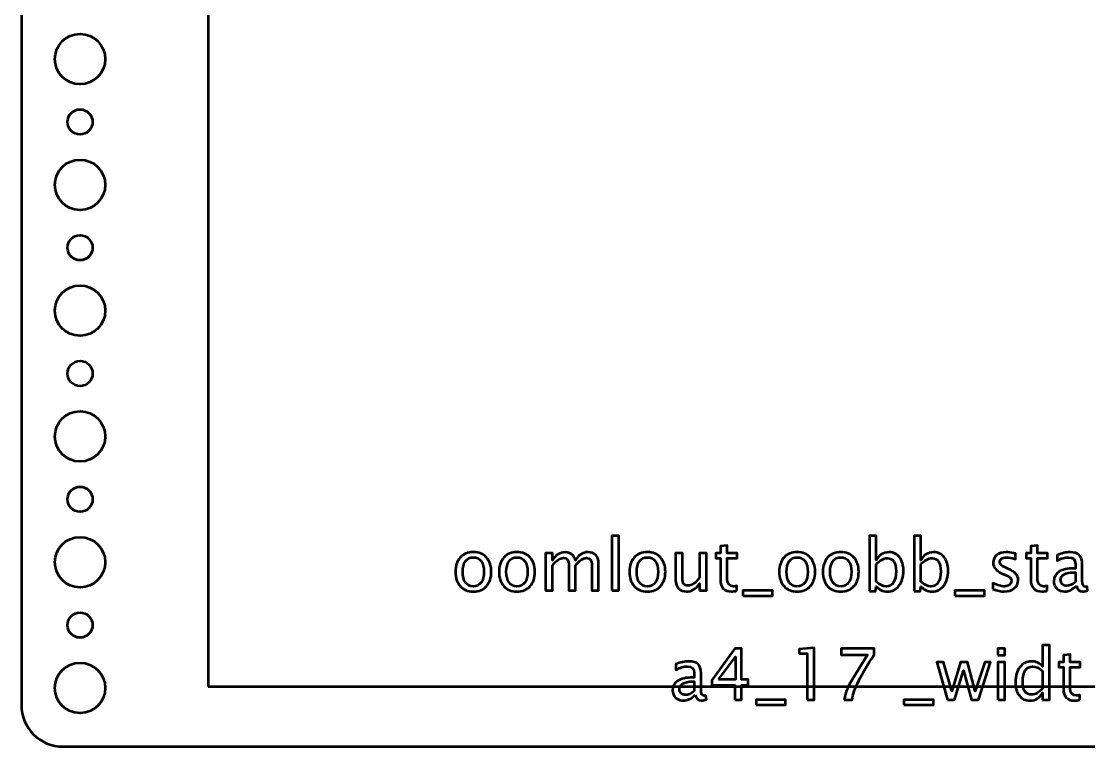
# Model space of a CAD drawing. Header units: centimetres. Extents: x -12.7 to 12.7, y -16.4 to 16.4.
# Drawn here: x -12.7 to 0.03, y -16.45 to -7.8 of the extents above; entities that cross this region are included whole.
import ezdxf

# ---------------------------------------------------------------- set-up
doc = ezdxf.new("R2010")
doc.units = ezdxf.units.CM
doc.header["$MEASUREMENT"] = 0
doc.layers.add('Layer 1', color=7, linetype='Continuous')

msp = doc.modelspace()

# ---------------------------------------------------------------- linework, layer by layer
at = {"layer": 'Layer 1', "color": 4, "lineweight": 53}
msp.add_lwpolyline([(-10.47354, -15.7323), (10.52646, -15.7323), (10.52646, 13.9677), (-10.47354, 13.9677), (-10.47354, -15.7323)], close=True, dxfattribs=at)
at = {"layer": 'Layer 1', "lineweight": 53}
for centre, major_axis in [((-11.99999, -8.25001), (0, 0.30001)), ((-12, -9), (0, 0.15)), ((-11.99999, -9.75001), (0, 0.30001)), ((-12, -10.5), (0, 0.15)), ((-11.99999, -11.25001), (0, 0.30001)), ((-12, -12), (0, 0.15)), ((-11.99999, -12.75001), (0, 0.30001)), ((-12, -13.5), (0, 0.15)), ((-11.99999, -14.25001), (0, 0.30001)), ((-12, -15), (0, 0.15)), ((-11.99999, -15.75001), (0, 0.30001))]:
    msp.add_ellipse(centre, major_axis=major_axis, ratio=1, dxfattribs=at)
msp.add_open_spline([(-12.7, -15.95), (-12.7, -15.95), (-12.7, 15.95), (-12.7, 15.95), (-12.7, 15.95), (-12.7, 16.22614), (-12.47614, 16.45), (-12.2, 16.45), (-12.2, 16.45), (-12.2, 16.45), (12.2, 16.45), (12.2, 16.45), (12.2, 16.45), (12.47614, 16.45), (12.7, 16.22614), (12.7, 15.95), (12.7, 15.95), (12.7, 15.95), (12.7, -15.95), (12.7, -15.95), (12.7, -15.95), (12.7, -16.22614), (12.47614, -16.45), (12.2, -16.45), (12.2, -16.45), (12.2, -16.45), (-12.2, -16.45), (-12.2, -16.45), (-12.2, -16.45), (-12.47614, -16.45), (-12.7, -16.22614), (-12.7, -15.95)], degree=3, knots=[0, 0, 0, 0, 0.11111111, 0.11111111, 0.11111111, 0.11111111, 0.22222222, 0.22222222, 0.22222222, 0.22222222, 0.33333333, 0.33333333, 0.33333333, 0.33333333, 0.44444444, 0.44444444, 0.44444444, 0.44444444, 0.55555556, 0.55555556, 0.55555556, 0.55555556, 0.66666667, 0.66666667, 0.66666667, 0.66666667, 0.77777778, 0.77777778, 0.77777778, 0.77777778, 1, 1, 1, 1], dxfattribs=at)
at = {"layer": 'Layer 1', "color": 5, "lineweight": 53}
for points, knots in [([(-5.65804, -14.58951), (-5.65804, -14.58951), (-5.65804, -13.93673), (-5.65804, -13.93673), (-5.65804, -13.93673), (-5.65804, -13.93673), (-5.57676, -13.93673), (-5.57676, -13.93673), (-5.57676, -13.93673), (-5.57676, -13.93673), (-5.57676, -14.58951), (-5.57676, -14.58951), (-5.57676, -14.58951), (-5.57676, -14.58951), (-5.65804, -14.58951), (-5.65804, -14.58951)], [0, 0, 0, 0, 0.2, 0.2, 0.2, 0.2, 0.4, 0.4, 0.4, 0.4, 0.6, 0.6, 0.6, 0.6, 1, 1, 1, 1]), ([(-2.58744, -14.59459), (-2.58744, -14.59459), (-2.58744, -13.93673), (-2.58744, -13.93673), (-2.58744, -13.93673), (-2.58744, -13.93673), (-2.50616, -13.93673), (-2.50616, -13.93673), (-2.50616, -13.93673), (-2.50616, -13.93673), (-2.50616, -14.22558), (-2.50616, -14.22558), (-2.50616, -14.22558), (-2.47286, -14.16279), (-2.42276, -14.13146), (-2.35602, -14.13146), (-2.35602, -14.13146), (-2.30197, -14.13146), (-2.2595, -14.15108), (-2.22845, -14.19045), (-2.22845, -14.19045), (-2.19741, -14.22982), (-2.18188, -14.28358), (-2.18188, -14.35174), (-2.18188, -14.35174), (-2.18188, -14.42596), (-2.19952, -14.48593), (-2.23466, -14.53137), (-2.23466, -14.53137), (-2.2698, -14.57695), (-2.31608, -14.59967), (-2.37337, -14.59967), (-2.37337, -14.59967), (-2.42657, -14.59967), (-2.47088, -14.57935), (-2.50616, -14.53857), (-2.50616, -14.53857), (-2.50616, -14.53857), (-2.51604, -14.59459), (-2.51604, -14.59459), (-2.51604, -14.59459), (-2.51604, -14.59459), (-2.58744, -14.59459), (-2.58744, -14.59459)], [0, 0, 0, 0, 0.08333333, 0.08333333, 0.08333333, 0.08333333, 0.16666667, 0.16666667, 0.16666667, 0.16666667, 0.25, 0.25, 0.25, 0.25, 0.33333333, 0.33333333, 0.33333333, 0.33333333, 0.41666667, 0.41666667, 0.41666667, 0.41666667, 0.5, 0.5, 0.5, 0.5, 0.58333333, 0.58333333, 0.58333333, 0.58333333, 0.66666667, 0.66666667, 0.66666667, 0.66666667, 0.75, 0.75, 0.75, 0.75, 0.83333333, 0.83333333, 0.83333333, 0.83333333, 1, 1, 1, 1]), ([(-2.0546, -14.59459), (-2.0546, -14.59459), (-2.0546, -13.93673), (-2.0546, -13.93673), (-2.0546, -13.93673), (-2.0546, -13.93673), (-1.97332, -13.93673), (-1.97332, -13.93673), (-1.97332, -13.93673), (-1.97332, -13.93673), (-1.97332, -14.22558), (-1.97332, -14.22558), (-1.97332, -14.22558), (-1.94002, -14.16279), (-1.88992, -14.13146), (-1.82318, -14.13146), (-1.82318, -14.13146), (-1.76913, -14.13146), (-1.72666, -14.15108), (-1.69561, -14.19045), (-1.69561, -14.19045), (-1.66457, -14.22982), (-1.64904, -14.28358), (-1.64904, -14.35174), (-1.64904, -14.35174), (-1.64904, -14.42596), (-1.66668, -14.48593), (-1.70182, -14.53137), (-1.70182, -14.53137), (-1.73696, -14.57695), (-1.78324, -14.59967), (-1.84053, -14.59967), (-1.84053, -14.59967), (-1.89373, -14.59967), (-1.93804, -14.57935), (-1.97332, -14.53857), (-1.97332, -14.53857), (-1.97332, -14.53857), (-1.9832, -14.59459), (-1.9832, -14.59459), (-1.9832, -14.59459), (-1.9832, -14.59459), (-2.0546, -14.59459), (-2.0546, -14.59459)], [0, 0, 0, 0, 0.08333333, 0.08333333, 0.08333333, 0.08333333, 0.16666667, 0.16666667, 0.16666667, 0.16666667, 0.25, 0.25, 0.25, 0.25, 0.33333333, 0.33333333, 0.33333333, 0.33333333, 0.41666667, 0.41666667, 0.41666667, 0.41666667, 0.5, 0.5, 0.5, 0.5, 0.58333333, 0.58333333, 0.58333333, 0.58333333, 0.66666667, 0.66666667, 0.66666667, 0.66666667, 0.75, 0.75, 0.75, 0.75, 0.83333333, 0.83333333, 0.83333333, 0.83333333, 1, 1, 1, 1]), ([(-4.16705, -14.58937), (-4.19217, -14.59628), (-4.21404, -14.59967), (-4.23252, -14.59967), (-4.23252, -14.59967), (-4.27401, -14.59967), (-4.30633, -14.58782), (-4.32947, -14.56411), (-4.32947, -14.56411), (-4.35275, -14.5404), (-4.36432, -14.50752), (-4.36432, -14.46533), (-4.36432, -14.46533), (-4.36432, -14.46533), (-4.36432, -14.20174), (-4.36432, -14.20174), (-4.36432, -14.20174), (-4.36432, -14.20174), (-4.42049, -14.20174), (-4.42049, -14.20174), (-4.42049, -14.20174), (-4.42049, -14.20174), (-4.42049, -14.14077), (-4.42049, -14.14077), (-4.42049, -14.14077), (-4.42049, -14.14077), (-4.36432, -14.14077), (-4.36432, -14.14077), (-4.36432, -14.14077), (-4.36432, -14.14077), (-4.36432, -14.05964), (-4.36432, -14.05964), (-4.36432, -14.05964), (-4.36432, -14.05964), (-4.28304, -14.05187), (-4.28304, -14.05187), (-4.28304, -14.05187), (-4.28304, -14.05187), (-4.28304, -14.14077), (-4.28304, -14.14077), (-4.28304, -14.14077), (-4.28304, -14.14077), (-4.16536, -14.14077), (-4.16536, -14.14077), (-4.16536, -14.14077), (-4.16536, -14.14077), (-4.16536, -14.20174), (-4.16536, -14.20174), (-4.16536, -14.20174), (-4.16536, -14.20174), (-4.28304, -14.20174), (-4.28304, -14.20174), (-4.28304, -14.20174), (-4.28304, -14.20174), (-4.28304, -14.45066), (-4.28304, -14.45066), (-4.28304, -14.45066), (-4.28304, -14.50936), (-4.2575, -14.53871), (-4.20656, -14.53871), (-4.20656, -14.53871), (-4.19569, -14.53871), (-4.18257, -14.53688), (-4.16705, -14.53335), (-4.16705, -14.53335), (-4.16705, -14.53335), (-4.16705, -14.58937), (-4.16705, -14.58937)], [0, 0, 0, 0, 0.05555556, 0.05555556, 0.05555556, 0.05555556, 0.11111111, 0.11111111, 0.11111111, 0.11111111, 0.16666667, 0.16666667, 0.16666667, 0.16666667, 0.22222222, 0.22222222, 0.22222222, 0.22222222, 0.27777778, 0.27777778, 0.27777778, 0.27777778, 0.33333333, 0.33333333, 0.33333333, 0.33333333, 0.38888889, 0.38888889, 0.38888889, 0.38888889, 0.44444444, 0.44444444, 0.44444444, 0.44444444, 0.5, 0.5, 0.5, 0.5, 0.55555556, 0.55555556, 0.55555556, 0.55555556, 0.61111111, 0.61111111, 0.61111111, 0.61111111, 0.66666667, 0.66666667, 0.66666667, 0.66666667, 0.72222222, 0.72222222, 0.72222222, 0.72222222, 0.77777778, 0.77777778, 0.77777778, 0.77777778, 0.83333333, 0.83333333, 0.83333333, 0.83333333, 0.88888889, 0.88888889, 0.88888889, 0.88888889, 1, 1, 1, 1]), ([(-0.4661, -14.58937), (-0.49122, -14.59628), (-0.51309, -14.59967), (-0.53157, -14.59967), (-0.53157, -14.59967), (-0.57306, -14.59967), (-0.60538, -14.58782), (-0.62852, -14.56411), (-0.62852, -14.56411), (-0.6518, -14.5404), (-0.66337, -14.50752), (-0.66337, -14.46533), (-0.66337, -14.46533), (-0.66337, -14.46533), (-0.66337, -14.20174), (-0.66337, -14.20174), (-0.66337, -14.20174), (-0.66337, -14.20174), (-0.71954, -14.20174), (-0.71954, -14.20174), (-0.71954, -14.20174), (-0.71954, -14.20174), (-0.71954, -14.14077), (-0.71954, -14.14077), (-0.71954, -14.14077), (-0.71954, -14.14077), (-0.66337, -14.14077), (-0.66337, -14.14077), (-0.66337, -14.14077), (-0.66337, -14.14077), (-0.66337, -14.05964), (-0.66337, -14.05964), (-0.66337, -14.05964), (-0.66337, -14.05964), (-0.58209, -14.05187), (-0.58209, -14.05187), (-0.58209, -14.05187), (-0.58209, -14.05187), (-0.58209, -14.14077), (-0.58209, -14.14077), (-0.58209, -14.14077), (-0.58209, -14.14077), (-0.46441, -14.14077), (-0.46441, -14.14077), (-0.46441, -14.14077), (-0.46441, -14.14077), (-0.46441, -14.20174), (-0.46441, -14.20174), (-0.46441, -14.20174), (-0.46441, -14.20174), (-0.58209, -14.20174), (-0.58209, -14.20174), (-0.58209, -14.20174), (-0.58209, -14.20174), (-0.58209, -14.45066), (-0.58209, -14.45066), (-0.58209, -14.45066), (-0.58209, -14.50936), (-0.55655, -14.53871), (-0.50561, -14.53871), (-0.50561, -14.53871), (-0.49474, -14.53871), (-0.48162, -14.53688), (-0.4661, -14.53335), (-0.4661, -14.53335), (-0.4661, -14.53335), (-0.4661, -14.58937), (-0.4661, -14.58937)], [0, 0, 0, 0, 0.05555556, 0.05555556, 0.05555556, 0.05555556, 0.11111111, 0.11111111, 0.11111111, 0.11111111, 0.16666667, 0.16666667, 0.16666667, 0.16666667, 0.22222222, 0.22222222, 0.22222222, 0.22222222, 0.27777778, 0.27777778, 0.27777778, 0.27777778, 0.33333333, 0.33333333, 0.33333333, 0.33333333, 0.38888889, 0.38888889, 0.38888889, 0.38888889, 0.44444444, 0.44444444, 0.44444444, 0.44444444, 0.5, 0.5, 0.5, 0.5, 0.55555556, 0.55555556, 0.55555556, 0.55555556, 0.61111111, 0.61111111, 0.61111111, 0.61111111, 0.66666667, 0.66666667, 0.66666667, 0.66666667, 0.72222222, 0.72222222, 0.72222222, 0.72222222, 0.77777778, 0.77777778, 0.77777778, 0.77777778, 0.83333333, 0.83333333, 0.83333333, 0.83333333, 0.88888889, 0.88888889, 0.88888889, 0.88888889, 1, 1, 1, 1]), ([(-7.31018, -14.59967), (-7.37608, -14.59967), (-7.42829, -14.57864), (-7.46668, -14.53659), (-7.46668, -14.53659), (-7.5052, -14.49454), (-7.52439, -14.43739), (-7.52439, -14.36528), (-7.52439, -14.36528), (-7.52439, -14.29332), (-7.5052, -14.23631), (-7.46668, -14.1944), (-7.46668, -14.1944), (-7.42829, -14.15249), (-7.37608, -14.13146), (-7.31018, -14.13146), (-7.31018, -14.13146), (-7.24428, -14.13146), (-7.19207, -14.15249), (-7.15369, -14.1944), (-7.15369, -14.1944), (-7.11517, -14.23631), (-7.09597, -14.29332), (-7.09597, -14.36528), (-7.09597, -14.36528), (-7.09597, -14.43739), (-7.11517, -14.49454), (-7.15369, -14.53659), (-7.15369, -14.53659), (-7.19207, -14.57864), (-7.24428, -14.59967), (-7.31018, -14.59967)], [0, 0, 0, 0, 0.11111111, 0.11111111, 0.11111111, 0.11111111, 0.22222222, 0.22222222, 0.22222222, 0.22222222, 0.33333333, 0.33333333, 0.33333333, 0.33333333, 0.44444444, 0.44444444, 0.44444444, 0.44444444, 0.55555556, 0.55555556, 0.55555556, 0.55555556, 0.66666667, 0.66666667, 0.66666667, 0.66666667, 0.77777778, 0.77777778, 0.77777778, 0.77777778, 1, 1, 1, 1]), ([(-7.31032, -14.53871), (-7.27011, -14.53871), (-7.23878, -14.52361), (-7.21648, -14.49327), (-7.21648, -14.49327), (-7.19433, -14.46307), (-7.18318, -14.42032), (-7.18318, -14.36528), (-7.18318, -14.36528), (-7.18318, -14.31039), (-7.19433, -14.26778), (-7.21648, -14.23758), (-7.21648, -14.23758), (-7.23878, -14.20752), (-7.27011, -14.19242), (-7.31032, -14.19242), (-7.31032, -14.19242), (-7.35068, -14.19242), (-7.38201, -14.20752), (-7.40402, -14.23758), (-7.40402, -14.23758), (-7.42618, -14.26778), (-7.43718, -14.31039), (-7.43718, -14.36528), (-7.43718, -14.36528), (-7.43718, -14.42032), (-7.42618, -14.46307), (-7.40402, -14.49327), (-7.40402, -14.49327), (-7.38201, -14.52361), (-7.35068, -14.53871), (-7.31032, -14.53871)], [0, 0, 0, 0, 0.11111111, 0.11111111, 0.11111111, 0.11111111, 0.22222222, 0.22222222, 0.22222222, 0.22222222, 0.33333333, 0.33333333, 0.33333333, 0.33333333, 0.44444444, 0.44444444, 0.44444444, 0.44444444, 0.55555556, 0.55555556, 0.55555556, 0.55555556, 0.66666667, 0.66666667, 0.66666667, 0.66666667, 0.77777778, 0.77777778, 0.77777778, 0.77777778, 1, 1, 1, 1]), ([(-6.79004, -14.59967), (-6.85594, -14.59967), (-6.90815, -14.57864), (-6.94654, -14.53659), (-6.94654, -14.53659), (-6.98506, -14.49454), (-7.00425, -14.43739), (-7.00425, -14.36528), (-7.00425, -14.36528), (-7.00425, -14.29332), (-6.98506, -14.23631), (-6.94654, -14.1944), (-6.94654, -14.1944), (-6.90815, -14.15249), (-6.85594, -14.13146), (-6.79004, -14.13146), (-6.79004, -14.13146), (-6.72414, -14.13146), (-6.67193, -14.15249), (-6.63355, -14.1944), (-6.63355, -14.1944), (-6.59503, -14.23631), (-6.57583, -14.29332), (-6.57583, -14.36528), (-6.57583, -14.36528), (-6.57583, -14.43739), (-6.59503, -14.49454), (-6.63355, -14.53659), (-6.63355, -14.53659), (-6.67193, -14.57864), (-6.72414, -14.59967), (-6.79004, -14.59967)], [0, 0, 0, 0, 0.11111111, 0.11111111, 0.11111111, 0.11111111, 0.22222222, 0.22222222, 0.22222222, 0.22222222, 0.33333333, 0.33333333, 0.33333333, 0.33333333, 0.44444444, 0.44444444, 0.44444444, 0.44444444, 0.55555556, 0.55555556, 0.55555556, 0.55555556, 0.66666667, 0.66666667, 0.66666667, 0.66666667, 0.77777778, 0.77777778, 0.77777778, 0.77777778, 1, 1, 1, 1]), ([(-6.79018, -14.53871), (-6.74997, -14.53871), (-6.71864, -14.52361), (-6.69634, -14.49327), (-6.69634, -14.49327), (-6.67419, -14.46307), (-6.66304, -14.42032), (-6.66304, -14.36528), (-6.66304, -14.36528), (-6.66304, -14.31039), (-6.67419, -14.26778), (-6.69634, -14.23758), (-6.69634, -14.23758), (-6.71864, -14.20752), (-6.74997, -14.19242), (-6.79018, -14.19242), (-6.79018, -14.19242), (-6.83054, -14.19242), (-6.86187, -14.20752), (-6.88388, -14.23758), (-6.88388, -14.23758), (-6.90604, -14.26778), (-6.91704, -14.31039), (-6.91704, -14.36528), (-6.91704, -14.36528), (-6.91704, -14.42032), (-6.90604, -14.46307), (-6.88388, -14.49327), (-6.88388, -14.49327), (-6.86187, -14.52361), (-6.83054, -14.53871), (-6.79018, -14.53871)], [0, 0, 0, 0, 0.11111111, 0.11111111, 0.11111111, 0.11111111, 0.22222222, 0.22222222, 0.22222222, 0.22222222, 0.33333333, 0.33333333, 0.33333333, 0.33333333, 0.44444444, 0.44444444, 0.44444444, 0.44444444, 0.55555556, 0.55555556, 0.55555556, 0.55555556, 0.66666667, 0.66666667, 0.66666667, 0.66666667, 0.77777778, 0.77777778, 0.77777778, 0.77777778, 1, 1, 1, 1]), ([(-6.44855, -14.58951), (-6.44855, -14.58951), (-6.44855, -14.14077), (-6.44855, -14.14077), (-6.44855, -14.14077), (-6.44855, -14.14077), (-6.36727, -14.14077), (-6.36727, -14.14077), (-6.36727, -14.14077), (-6.36727, -14.14077), (-6.36727, -14.22558), (-6.36727, -14.22558), (-6.36727, -14.22558), (-6.32762, -14.16279), (-6.27682, -14.13146), (-6.21459, -14.13146), (-6.21459, -14.13146), (-6.15461, -14.13146), (-6.11383, -14.16279), (-6.0921, -14.22558), (-6.0921, -14.22558), (-6.05358, -14.16222), (-6.00334, -14.13061), (-5.94168, -14.13061), (-5.94168, -14.13061), (-5.90231, -14.13061), (-5.87169, -14.14219), (-5.84981, -14.16547), (-5.84981, -14.16547), (-5.82794, -14.18875), (-5.81693, -14.22135), (-5.81693, -14.26326), (-5.81693, -14.26326), (-5.81693, -14.26326), (-5.81693, -14.58951), (-5.81693, -14.58951), (-5.81693, -14.58951), (-5.81693, -14.58951), (-5.89821, -14.58951), (-5.89821, -14.58951), (-5.89821, -14.58951), (-5.89821, -14.58951), (-5.89821, -14.27667), (-5.89821, -14.27667), (-5.89821, -14.27667), (-5.89821, -14.22558), (-5.91853, -14.20004), (-5.95917, -14.20004), (-5.95917, -14.20004), (-6.00137, -14.20004), (-6.04568, -14.22982), (-6.0921, -14.28951), (-6.0921, -14.28951), (-6.0921, -14.28951), (-6.0921, -14.58951), (-6.0921, -14.58951), (-6.0921, -14.58951), (-6.0921, -14.58951), (-6.17338, -14.58951), (-6.17338, -14.58951), (-6.17338, -14.58951), (-6.17338, -14.58951), (-6.17338, -14.27638), (-6.17338, -14.27638), (-6.17338, -14.27638), (-6.17338, -14.22488), (-6.19398, -14.1992), (-6.23533, -14.1992), (-6.23533, -14.1992), (-6.27639, -14.1992), (-6.32042, -14.22911), (-6.36727, -14.28908), (-6.36727, -14.28908), (-6.36727, -14.28908), (-6.36727, -14.58951), (-6.36727, -14.58951), (-6.36727, -14.58951), (-6.36727, -14.58951), (-6.44855, -14.58951), (-6.44855, -14.58951)], [0, 0, 0, 0, 0.04761905, 0.04761905, 0.04761905, 0.04761905, 0.0952381, 0.0952381, 0.0952381, 0.0952381, 0.14285714, 0.14285714, 0.14285714, 0.14285714, 0.19047619, 0.19047619, 0.19047619, 0.19047619, 0.23809524, 0.23809524, 0.23809524, 0.23809524, 0.28571429, 0.28571429, 0.28571429, 0.28571429, 0.33333333, 0.33333333, 0.33333333, 0.33333333, 0.38095238, 0.38095238, 0.38095238, 0.38095238, 0.42857143, 0.42857143, 0.42857143, 0.42857143, 0.47619048, 0.47619048, 0.47619048, 0.47619048, 0.52380952, 0.52380952, 0.52380952, 0.52380952, 0.57142857, 0.57142857, 0.57142857, 0.57142857, 0.61904762, 0.61904762, 0.61904762, 0.61904762, 0.66666667, 0.66666667, 0.66666667, 0.66666667, 0.71428571, 0.71428571, 0.71428571, 0.71428571, 0.76190476, 0.76190476, 0.76190476, 0.76190476, 0.80952381, 0.80952381, 0.80952381, 0.80952381, 0.85714286, 0.85714286, 0.85714286, 0.85714286, 0.9047619, 0.9047619, 0.9047619, 0.9047619, 1, 1, 1, 1]), ([(-5.2347, -14.59967), (-5.3006, -14.59967), (-5.35281, -14.57864), (-5.3912, -14.53659), (-5.3912, -14.53659), (-5.42972, -14.49454), (-5.44891, -14.43739), (-5.44891, -14.36528), (-5.44891, -14.36528), (-5.44891, -14.29332), (-5.42972, -14.23631), (-5.3912, -14.1944), (-5.3912, -14.1944), (-5.35281, -14.15249), (-5.3006, -14.13146), (-5.2347, -14.13146), (-5.2347, -14.13146), (-5.1688, -14.13146), (-5.11659, -14.15249), (-5.07821, -14.1944), (-5.07821, -14.1944), (-5.03969, -14.23631), (-5.02049, -14.29332), (-5.02049, -14.36528), (-5.02049, -14.36528), (-5.02049, -14.43739), (-5.03969, -14.49454), (-5.07821, -14.53659), (-5.07821, -14.53659), (-5.11659, -14.57864), (-5.1688, -14.59967), (-5.2347, -14.59967)], [0, 0, 0, 0, 0.11111111, 0.11111111, 0.11111111, 0.11111111, 0.22222222, 0.22222222, 0.22222222, 0.22222222, 0.33333333, 0.33333333, 0.33333333, 0.33333333, 0.44444444, 0.44444444, 0.44444444, 0.44444444, 0.55555556, 0.55555556, 0.55555556, 0.55555556, 0.66666667, 0.66666667, 0.66666667, 0.66666667, 0.77777778, 0.77777778, 0.77777778, 0.77777778, 1, 1, 1, 1]), ([(-5.23484, -14.53871), (-5.19463, -14.53871), (-5.1633, -14.52361), (-5.141, -14.49327), (-5.141, -14.49327), (-5.11885, -14.46307), (-5.1077, -14.42032), (-5.1077, -14.36528), (-5.1077, -14.36528), (-5.1077, -14.31039), (-5.11885, -14.26778), (-5.141, -14.23758), (-5.141, -14.23758), (-5.1633, -14.20752), (-5.19463, -14.19242), (-5.23484, -14.19242), (-5.23484, -14.19242), (-5.2752, -14.19242), (-5.30653, -14.20752), (-5.32854, -14.23758), (-5.32854, -14.23758), (-5.3507, -14.26778), (-5.3617, -14.31039), (-5.3617, -14.36528), (-5.3617, -14.36528), (-5.3617, -14.42032), (-5.3507, -14.46307), (-5.32854, -14.49327), (-5.32854, -14.49327), (-5.30653, -14.52361), (-5.2752, -14.53871), (-5.23484, -14.53871)], [0, 0, 0, 0, 0.11111111, 0.11111111, 0.11111111, 0.11111111, 0.22222222, 0.22222222, 0.22222222, 0.22222222, 0.33333333, 0.33333333, 0.33333333, 0.33333333, 0.44444444, 0.44444444, 0.44444444, 0.44444444, 0.55555556, 0.55555556, 0.55555556, 0.55555556, 0.66666667, 0.66666667, 0.66666667, 0.66666667, 0.77777778, 0.77777778, 0.77777778, 0.77777778, 1, 1, 1, 1]), ([(-4.61212, -14.58951), (-4.61212, -14.58951), (-4.61212, -14.50513), (-4.61212, -14.50513), (-4.61212, -14.50513), (-4.65544, -14.5682), (-4.70807, -14.59967), (-4.76988, -14.59967), (-4.76988, -14.59967), (-4.80911, -14.59967), (-4.84029, -14.58739), (-4.86344, -14.5627), (-4.86344, -14.5627), (-4.88672, -14.538), (-4.89829, -14.50484), (-4.89829, -14.46293), (-4.89829, -14.46293), (-4.89829, -14.46293), (-4.89829, -14.14077), (-4.89829, -14.14077), (-4.89829, -14.14077), (-4.89829, -14.14077), (-4.81701, -14.14077), (-4.81701, -14.14077), (-4.81701, -14.14077), (-4.81701, -14.14077), (-4.81701, -14.4364), (-4.81701, -14.4364), (-4.81701, -14.4364), (-4.81701, -14.47013), (-4.81207, -14.49398), (-4.80233, -14.50809), (-4.80233, -14.50809), (-4.79246, -14.52234), (-4.77609, -14.5294), (-4.75309, -14.5294), (-4.75309, -14.5294), (-4.70341, -14.5294), (-4.65628, -14.4968), (-4.61212, -14.43146), (-4.61212, -14.43146), (-4.61212, -14.43146), (-4.61212, -14.14077), (-4.61212, -14.14077), (-4.61212, -14.14077), (-4.61212, -14.14077), (-4.53083, -14.14077), (-4.53083, -14.14077), (-4.53083, -14.14077), (-4.53083, -14.14077), (-4.53083, -14.58951), (-4.53083, -14.58951), (-4.53083, -14.58951), (-4.53083, -14.58951), (-4.61212, -14.58951), (-4.61212, -14.58951)], [0, 0, 0, 0, 0.06666667, 0.06666667, 0.06666667, 0.06666667, 0.13333333, 0.13333333, 0.13333333, 0.13333333, 0.2, 0.2, 0.2, 0.2, 0.26666667, 0.26666667, 0.26666667, 0.26666667, 0.33333333, 0.33333333, 0.33333333, 0.33333333, 0.4, 0.4, 0.4, 0.4, 0.46666667, 0.46666667, 0.46666667, 0.46666667, 0.53333333, 0.53333333, 0.53333333, 0.53333333, 0.6, 0.6, 0.6, 0.6, 0.66666667, 0.66666667, 0.66666667, 0.66666667, 0.73333333, 0.73333333, 0.73333333, 0.73333333, 0.8, 0.8, 0.8, 0.8, 0.86666667, 0.86666667, 0.86666667, 0.86666667, 1, 1, 1, 1]), ([(-3.44907, -14.59967), (-3.51497, -14.59967), (-3.56718, -14.57864), (-3.60557, -14.53659), (-3.60557, -14.53659), (-3.64409, -14.49454), (-3.66328, -14.43739), (-3.66328, -14.36528), (-3.66328, -14.36528), (-3.66328, -14.29332), (-3.64409, -14.23631), (-3.60557, -14.1944), (-3.60557, -14.1944), (-3.56718, -14.15249), (-3.51497, -14.13146), (-3.44907, -14.13146), (-3.44907, -14.13146), (-3.38317, -14.13146), (-3.33096, -14.15249), (-3.29258, -14.1944), (-3.29258, -14.1944), (-3.25406, -14.23631), (-3.23486, -14.29332), (-3.23486, -14.36528), (-3.23486, -14.36528), (-3.23486, -14.43739), (-3.25406, -14.49454), (-3.29258, -14.53659), (-3.29258, -14.53659), (-3.33096, -14.57864), (-3.38317, -14.59967), (-3.44907, -14.59967)], [0, 0, 0, 0, 0.11111111, 0.11111111, 0.11111111, 0.11111111, 0.22222222, 0.22222222, 0.22222222, 0.22222222, 0.33333333, 0.33333333, 0.33333333, 0.33333333, 0.44444444, 0.44444444, 0.44444444, 0.44444444, 0.55555556, 0.55555556, 0.55555556, 0.55555556, 0.66666667, 0.66666667, 0.66666667, 0.66666667, 0.77777778, 0.77777778, 0.77777778, 0.77777778, 1, 1, 1, 1]), ([(-3.44921, -14.53871), (-3.409, -14.53871), (-3.37767, -14.52361), (-3.35537, -14.49327), (-3.35537, -14.49327), (-3.33322, -14.46307), (-3.32207, -14.42032), (-3.32207, -14.36528), (-3.32207, -14.36528), (-3.32207, -14.31039), (-3.33322, -14.26778), (-3.35537, -14.23758), (-3.35537, -14.23758), (-3.37767, -14.20752), (-3.409, -14.19242), (-3.44921, -14.19242), (-3.44921, -14.19242), (-3.48957, -14.19242), (-3.5209, -14.20752), (-3.54291, -14.23758), (-3.54291, -14.23758), (-3.56507, -14.26778), (-3.57607, -14.31039), (-3.57607, -14.36528), (-3.57607, -14.36528), (-3.57607, -14.42032), (-3.56507, -14.46307), (-3.54291, -14.49327), (-3.54291, -14.49327), (-3.5209, -14.52361), (-3.48957, -14.53871), (-3.44921, -14.53871)], [0, 0, 0, 0, 0.11111111, 0.11111111, 0.11111111, 0.11111111, 0.22222222, 0.22222222, 0.22222222, 0.22222222, 0.33333333, 0.33333333, 0.33333333, 0.33333333, 0.44444444, 0.44444444, 0.44444444, 0.44444444, 0.55555556, 0.55555556, 0.55555556, 0.55555556, 0.66666667, 0.66666667, 0.66666667, 0.66666667, 0.77777778, 0.77777778, 0.77777778, 0.77777778, 1, 1, 1, 1]), ([(-2.92893, -14.59967), (-2.99483, -14.59967), (-3.04704, -14.57864), (-3.08543, -14.53659), (-3.08543, -14.53659), (-3.12395, -14.49454), (-3.14314, -14.43739), (-3.14314, -14.36528), (-3.14314, -14.36528), (-3.14314, -14.29332), (-3.12395, -14.23631), (-3.08543, -14.1944), (-3.08543, -14.1944), (-3.04704, -14.15249), (-2.99483, -14.13146), (-2.92893, -14.13146), (-2.92893, -14.13146), (-2.86303, -14.13146), (-2.81082, -14.15249), (-2.77244, -14.1944), (-2.77244, -14.1944), (-2.73392, -14.23631), (-2.71472, -14.29332), (-2.71472, -14.36528), (-2.71472, -14.36528), (-2.71472, -14.43739), (-2.73392, -14.49454), (-2.77244, -14.53659), (-2.77244, -14.53659), (-2.81082, -14.57864), (-2.86303, -14.59967), (-2.92893, -14.59967)], [0, 0, 0, 0, 0.11111111, 0.11111111, 0.11111111, 0.11111111, 0.22222222, 0.22222222, 0.22222222, 0.22222222, 0.33333333, 0.33333333, 0.33333333, 0.33333333, 0.44444444, 0.44444444, 0.44444444, 0.44444444, 0.55555556, 0.55555556, 0.55555556, 0.55555556, 0.66666667, 0.66666667, 0.66666667, 0.66666667, 0.77777778, 0.77777778, 0.77777778, 0.77777778, 1, 1, 1, 1]), ([(-2.92907, -14.53871), (-2.88886, -14.53871), (-2.85753, -14.52361), (-2.83523, -14.49327), (-2.83523, -14.49327), (-2.81308, -14.46307), (-2.80193, -14.42032), (-2.80193, -14.36528), (-2.80193, -14.36528), (-2.80193, -14.31039), (-2.81308, -14.26778), (-2.83523, -14.23758), (-2.83523, -14.23758), (-2.85753, -14.20752), (-2.88886, -14.19242), (-2.92907, -14.19242), (-2.92907, -14.19242), (-2.96943, -14.19242), (-3.00076, -14.20752), (-3.02277, -14.23758), (-3.02277, -14.23758), (-3.04493, -14.26778), (-3.05593, -14.31039), (-3.05593, -14.36528), (-3.05593, -14.36528), (-3.05593, -14.42032), (-3.04493, -14.46307), (-3.02277, -14.49327), (-3.02277, -14.49327), (-3.00076, -14.52361), (-2.96943, -14.53871), (-2.92907, -14.53871)], [0, 0, 0, 0, 0.11111111, 0.11111111, 0.11111111, 0.11111111, 0.22222222, 0.22222222, 0.22222222, 0.22222222, 0.33333333, 0.33333333, 0.33333333, 0.33333333, 0.44444444, 0.44444444, 0.44444444, 0.44444444, 0.55555556, 0.55555556, 0.55555556, 0.55555556, 0.66666667, 0.66666667, 0.66666667, 0.66666667, 0.77777778, 0.77777778, 0.77777778, 0.77777778, 1, 1, 1, 1]), ([(-2.50616, -14.48255), (-2.46425, -14.51994), (-2.42431, -14.53871), (-2.38636, -14.53871), (-2.38636, -14.53871), (-2.34896, -14.53871), (-2.32003, -14.52305), (-2.29971, -14.49186), (-2.29971, -14.49186), (-2.27925, -14.46068), (-2.26909, -14.41679), (-2.26909, -14.36006), (-2.26909, -14.36006), (-2.26909, -14.25508), (-2.30381, -14.20258), (-2.37323, -14.20258), (-2.37323, -14.20258), (-2.41867, -14.20258), (-2.46298, -14.22714), (-2.50616, -14.27638), (-2.50616, -14.27638), (-2.50616, -14.27638), (-2.50616, -14.48255), (-2.50616, -14.48255)], [0, 0, 0, 0, 0.14285714, 0.14285714, 0.14285714, 0.14285714, 0.28571429, 0.28571429, 0.28571429, 0.28571429, 0.42857143, 0.42857143, 0.42857143, 0.42857143, 0.57142857, 0.57142857, 0.57142857, 0.57142857, 0.71428571, 0.71428571, 0.71428571, 0.71428571, 1, 1, 1, 1]), ([(-1.97332, -14.48255), (-1.93141, -14.51994), (-1.89147, -14.53871), (-1.85352, -14.53871), (-1.85352, -14.53871), (-1.81612, -14.53871), (-1.78719, -14.52305), (-1.76687, -14.49186), (-1.76687, -14.49186), (-1.74641, -14.46068), (-1.73625, -14.41679), (-1.73625, -14.36006), (-1.73625, -14.36006), (-1.73625, -14.25508), (-1.77097, -14.20258), (-1.84039, -14.20258), (-1.84039, -14.20258), (-1.88583, -14.20258), (-1.93014, -14.22714), (-1.97332, -14.27638), (-1.97332, -14.27638), (-1.97332, -14.27638), (-1.97332, -14.48255), (-1.97332, -14.48255)], [0, 0, 0, 0, 0.14285714, 0.14285714, 0.14285714, 0.14285714, 0.28571429, 0.28571429, 0.28571429, 0.28571429, 0.42857143, 0.42857143, 0.42857143, 0.42857143, 0.57142857, 0.57142857, 0.57142857, 0.57142857, 0.71428571, 0.71428571, 0.71428571, 0.71428571, 1, 1, 1, 1]), ([(-1.11451, -14.57342), (-1.11451, -14.57342), (-1.11451, -14.49892), (-1.11451, -14.49892), (-1.11451, -14.49892), (-1.06131, -14.52545), (-1.01516, -14.53871), (-0.97579, -14.53871), (-0.97579, -14.53871), (-0.95237, -14.53871), (-0.9329, -14.53236), (-0.91751, -14.51966), (-0.91751, -14.51966), (-0.90213, -14.5071), (-0.89437, -14.4913), (-0.89437, -14.47225), (-0.89437, -14.47225), (-0.89437, -14.44445), (-0.91596, -14.42145), (-0.95914, -14.40324), (-0.95914, -14.40324), (-0.95914, -14.40324), (-1.0067, -14.38306), (-1.0067, -14.38306), (-1.0067, -14.38306), (-1.07683, -14.35399), (-1.11197, -14.31194), (-1.11197, -14.25733), (-1.11197, -14.25733), (-1.11197, -14.21825), (-1.09814, -14.18748), (-1.07048, -14.16505), (-1.07048, -14.16505), (-1.04282, -14.14261), (-1.00486, -14.13146), (-0.95674, -14.13146), (-0.95674, -14.13146), (-0.93177, -14.13146), (-0.90072, -14.13485), (-0.86389, -14.14176), (-0.86389, -14.14176), (-0.86389, -14.14176), (-0.84696, -14.14501), (-0.84696, -14.14501), (-0.84696, -14.14501), (-0.84696, -14.14501), (-0.84696, -14.21274), (-0.84696, -14.21274), (-0.84696, -14.21274), (-0.89226, -14.1992), (-0.92838, -14.19242), (-0.95533, -14.19242), (-0.95533, -14.19242), (-0.97904, -14.19242), (-0.99781, -14.19764), (-1.01206, -14.20794), (-1.01206, -14.20794), (-1.02617, -14.21825), (-1.03323, -14.23207), (-1.03323, -14.24943), (-1.03323, -14.24943), (-1.03323, -14.27384), (-1.01347, -14.29459), (-0.97382, -14.31138), (-0.97382, -14.31138), (-0.97382, -14.31138), (-0.93473, -14.32789), (-0.93473, -14.32789), (-0.93473, -14.32789), (-0.89042, -14.34652), (-0.85909, -14.36627), (-0.84075, -14.38701), (-0.84075, -14.38701), (-0.82226, -14.40776), (-0.81309, -14.43372), (-0.81309, -14.46477), (-0.81309, -14.46477), (-0.81309, -14.50414), (-0.82861, -14.53645), (-0.8598, -14.56171), (-0.8598, -14.56171), (-0.89084, -14.58697), (-0.93064, -14.59967), (-0.97904, -14.59967), (-0.97904, -14.59967), (-1.01629, -14.59967), (-1.06131, -14.59092), (-1.11451, -14.57342)], [0, 0, 0, 0, 0.04347826, 0.04347826, 0.04347826, 0.04347826, 0.08695652, 0.08695652, 0.08695652, 0.08695652, 0.13043478, 0.13043478, 0.13043478, 0.13043478, 0.17391304, 0.17391304, 0.17391304, 0.17391304, 0.2173913, 0.2173913, 0.2173913, 0.2173913, 0.26086957, 0.26086957, 0.26086957, 0.26086957, 0.30434783, 0.30434783, 0.30434783, 0.30434783, 0.34782609, 0.34782609, 0.34782609, 0.34782609, 0.39130435, 0.39130435, 0.39130435, 0.39130435, 0.43478261, 0.43478261, 0.43478261, 0.43478261, 0.47826087, 0.47826087, 0.47826087, 0.47826087, 0.52173913, 0.52173913, 0.52173913, 0.52173913, 0.56521739, 0.56521739, 0.56521739, 0.56521739, 0.60869565, 0.60869565, 0.60869565, 0.60869565, 0.65217391, 0.65217391, 0.65217391, 0.65217391, 0.69565217, 0.69565217, 0.69565217, 0.69565217, 0.73913043, 0.73913043, 0.73913043, 0.73913043, 0.7826087, 0.7826087, 0.7826087, 0.7826087, 0.82608696, 0.82608696, 0.82608696, 0.82608696, 0.86956522, 0.86956522, 0.86956522, 0.86956522, 0.91304348, 0.91304348, 0.91304348, 0.91304348, 1, 1, 1, 1]), ([(-0.11883, -14.53236), (-0.16765, -14.57723), (-0.21464, -14.59967), (-0.2598, -14.59967), (-0.2598, -14.59967), (-0.29691, -14.59967), (-0.32781, -14.5881), (-0.35223, -14.56482), (-0.35223, -14.56482), (-0.37678, -14.54153), (-0.38906, -14.51218), (-0.38906, -14.47676), (-0.38906, -14.47676), (-0.38906, -14.4278), (-0.36845, -14.39012), (-0.32725, -14.36387), (-0.32725, -14.36387), (-0.28604, -14.33763), (-0.22692, -14.3245), (-0.14987, -14.3245), (-0.14987, -14.3245), (-0.14987, -14.3245), (-0.13082, -14.3245), (-0.13082, -14.3245), (-0.13082, -14.3245), (-0.13082, -14.3245), (-0.13082, -14.27046), (-0.13082, -14.27046), (-0.13082, -14.27046), (-0.13082, -14.21839), (-0.15792, -14.19242), (-0.21224, -14.19242), (-0.21224, -14.19242), (-0.25429, -14.19242), (-0.3003, -14.20569), (-0.35011, -14.23222), (-0.35011, -14.23222), (-0.35011, -14.23222), (-0.35011, -14.16533), (-0.35011, -14.16533), (-0.35011, -14.16533), (-0.29536, -14.14275), (-0.24371, -14.13146), (-0.19531, -14.13146), (-0.19531, -14.13146), (-0.1455, -14.13146), (-0.10867, -14.14275), (-0.0851, -14.16547), (-0.0851, -14.16547), (-0.0614, -14.18819), (-0.04954, -14.22318), (-0.04954, -14.27046), (-0.04954, -14.27046), (-0.04954, -14.27046), (-0.04954, -14.47323), (-0.04954, -14.47323), (-0.04954, -14.47323), (-0.04954, -14.51966), (-0.03529, -14.54294), (-0.00664, -14.54294), (-0.00664, -14.54294), (-0.00312, -14.54294), (0.00211, -14.54238), (0.00902, -14.54125), (0.00902, -14.54125), (0.00902, -14.54125), (0.01481, -14.58641), (0.01481, -14.58641), (0.01481, -14.58641), (-0.00368, -14.5953), (-0.024, -14.59967), (-0.0463, -14.59967), (-0.0463, -14.59967), (-0.08426, -14.59967), (-0.10839, -14.57723), (-0.11883, -14.53236)], [0, 0, 0, 0, 0.05, 0.05, 0.05, 0.05, 0.1, 0.1, 0.1, 0.1, 0.15, 0.15, 0.15, 0.15, 0.2, 0.2, 0.2, 0.2, 0.25, 0.25, 0.25, 0.25, 0.3, 0.3, 0.3, 0.3, 0.35, 0.35, 0.35, 0.35, 0.4, 0.4, 0.4, 0.4, 0.45, 0.45, 0.45, 0.45, 0.5, 0.5, 0.5, 0.5, 0.55, 0.55, 0.55, 0.55, 0.6, 0.6, 0.6, 0.6, 0.65, 0.65, 0.65, 0.65, 0.7, 0.7, 0.7, 0.7, 0.75, 0.75, 0.75, 0.75, 0.8, 0.8, 0.8, 0.8, 0.85, 0.85, 0.85, 0.85, 0.9, 0.9, 0.9, 0.9, 1, 1, 1, 1]), ([(-0.13082, -14.48805), (-0.13082, -14.48805), (-0.13082, -14.37276), (-0.13082, -14.37276), (-0.13082, -14.37276), (-0.13082, -14.37276), (-0.15693, -14.37192), (-0.15693, -14.37192), (-0.15693, -14.37192), (-0.20208, -14.37192), (-0.23849, -14.38024), (-0.26629, -14.39689), (-0.26629, -14.39689), (-0.29395, -14.41368), (-0.30778, -14.43584), (-0.30778, -14.4635), (-0.30778, -14.4635), (-0.30778, -14.48283), (-0.30086, -14.4992), (-0.28717, -14.5126), (-0.28717, -14.5126), (-0.27334, -14.52601), (-0.25655, -14.53278), (-0.23666, -14.53278), (-0.23666, -14.53278), (-0.20279, -14.53278), (-0.16751, -14.51783), (-0.13082, -14.48805)], [0, 0, 0, 0, 0.125, 0.125, 0.125, 0.125, 0.25, 0.25, 0.25, 0.25, 0.375, 0.375, 0.375, 0.375, 0.5, 0.5, 0.5, 0.5, 0.625, 0.625, 0.625, 0.625, 0.75, 0.75, 0.75, 0.75, 1, 1, 1, 1]), ([(-4.09678, -14.65047), (-4.09678, -14.65047), (-4.09678, -14.58951), (-4.09678, -14.58951), (-4.09678, -14.58951), (-4.09678, -14.58951), (-3.74457, -14.58951), (-3.74457, -14.58951), (-3.74457, -14.58951), (-3.74457, -14.58951), (-3.74457, -14.65047), (-3.74457, -14.65047), (-3.74457, -14.65047), (-3.74457, -14.65047), (-4.09678, -14.65047), (-4.09678, -14.65047)], [0, 0, 0, 0, 0.2, 0.2, 0.2, 0.2, 0.4, 0.4, 0.4, 0.4, 0.6, 0.6, 0.6, 0.6, 1, 1, 1, 1]), ([(-1.56748, -14.65047), (-1.56748, -14.65047), (-1.56748, -14.58951), (-1.56748, -14.58951), (-1.56748, -14.58951), (-1.56748, -14.58951), (-1.21527, -14.58951), (-1.21527, -14.58951), (-1.21527, -14.58951), (-1.21527, -14.58951), (-1.21527, -14.65047), (-1.21527, -14.65047), (-1.21527, -14.65047), (-1.21527, -14.65047), (-1.56748, -14.65047), (-1.56748, -14.65047)], [0, 0, 0, 0, 0.2, 0.2, 0.2, 0.2, 0.4, 0.4, 0.4, 0.4, 0.6, 0.6, 0.6, 0.6, 1, 1, 1, 1]), ([(-0.5217, -15.89055), (-0.5217, -15.89055), (-0.5217, -15.80631), (-0.5217, -15.80631), (-0.5217, -15.80631), (-0.55486, -15.86924), (-0.60481, -15.90071), (-0.67156, -15.90071), (-0.67156, -15.90071), (-0.72574, -15.90071), (-0.76836, -15.8811), (-0.7994, -15.84173), (-0.7994, -15.84173), (-0.83045, -15.80236), (-0.84597, -15.74859), (-0.84597, -15.68043), (-0.84597, -15.68043), (-0.84597, -15.60593), (-0.82833, -15.54596), (-0.79319, -15.50052), (-0.79319, -15.50052), (-0.75792, -15.45522), (-0.71163, -15.4325), (-0.6542, -15.4325), (-0.6542, -15.4325), (-0.601, -15.4325), (-0.55669, -15.45282), (-0.5217, -15.4936), (-0.5217, -15.4936), (-0.5217, -15.4936), (-0.5217, -15.23777), (-0.5217, -15.23777), (-0.5217, -15.23777), (-0.5217, -15.23777), (-0.44041, -15.23777), (-0.44041, -15.23777), (-0.44041, -15.23777), (-0.44041, -15.23777), (-0.44041, -15.89055), (-0.44041, -15.89055), (-0.44041, -15.89055), (-0.44041, -15.89055), (-0.5217, -15.89055), (-0.5217, -15.89055)], [0, 0, 0, 0, 0.08333333, 0.08333333, 0.08333333, 0.08333333, 0.16666667, 0.16666667, 0.16666667, 0.16666667, 0.25, 0.25, 0.25, 0.25, 0.33333333, 0.33333333, 0.33333333, 0.33333333, 0.41666667, 0.41666667, 0.41666667, 0.41666667, 0.5, 0.5, 0.5, 0.5, 0.58333333, 0.58333333, 0.58333333, 0.58333333, 0.66666667, 0.66666667, 0.66666667, 0.66666667, 0.75, 0.75, 0.75, 0.75, 0.83333333, 0.83333333, 0.83333333, 0.83333333, 1, 1, 1, 1]), ([(-4.1902, -15.89055), (-4.1902, -15.89055), (-4.1902, -15.71698), (-4.1902, -15.71698), (-4.1902, -15.71698), (-4.1902, -15.71698), (-4.46621, -15.71698), (-4.46621, -15.71698), (-4.46621, -15.71698), (-4.46621, -15.71698), (-4.46621, -15.65518), (-4.46621, -15.65518), (-4.46621, -15.65518), (-4.46621, -15.65518), (-4.1902, -15.27841), (-4.1902, -15.27841), (-4.1902, -15.27841), (-4.1902, -15.27841), (-4.114, -15.27841), (-4.114, -15.27841), (-4.114, -15.27841), (-4.114, -15.27841), (-4.114, -15.6501), (-4.114, -15.6501), (-4.114, -15.6501), (-4.114, -15.6501), (-4.03187, -15.6501), (-4.03187, -15.6501), (-4.03187, -15.6501), (-4.03187, -15.6501), (-4.03187, -15.71698), (-4.03187, -15.71698), (-4.03187, -15.71698), (-4.03187, -15.71698), (-4.114, -15.71698), (-4.114, -15.71698), (-4.114, -15.71698), (-4.114, -15.71698), (-4.114, -15.89055), (-4.114, -15.89055), (-4.114, -15.89055), (-4.114, -15.89055), (-4.1902, -15.89055), (-4.1902, -15.89055)], [0, 0, 0, 0, 0.08333333, 0.08333333, 0.08333333, 0.08333333, 0.16666667, 0.16666667, 0.16666667, 0.16666667, 0.25, 0.25, 0.25, 0.25, 0.33333333, 0.33333333, 0.33333333, 0.33333333, 0.41666667, 0.41666667, 0.41666667, 0.41666667, 0.5, 0.5, 0.5, 0.5, 0.58333333, 0.58333333, 0.58333333, 0.58333333, 0.66666667, 0.66666667, 0.66666667, 0.66666667, 0.75, 0.75, 0.75, 0.75, 0.83333333, 0.83333333, 0.83333333, 0.83333333, 1, 1, 1, 1]), ([(-4.38592, -15.6501), (-4.38592, -15.6501), (-4.18512, -15.6501), (-4.18512, -15.6501), (-4.18512, -15.6501), (-4.18512, -15.6501), (-4.18512, -15.37888), (-4.18512, -15.37888), (-4.18512, -15.37888), (-4.18512, -15.37888), (-4.38592, -15.6501), (-4.38592, -15.6501)], [0, 0, 0, 0, 0.25, 0.25, 0.25, 0.25, 0.5, 0.5, 0.5, 0.5, 1, 1, 1, 1]), ([(-3.32884, -15.89055), (-3.32884, -15.89055), (-3.32884, -15.33937), (-3.32884, -15.33937), (-3.32884, -15.33937), (-3.32884, -15.33937), (-3.42621, -15.33937), (-3.42621, -15.33937), (-3.42621, -15.33937), (-3.42621, -15.33937), (-3.42621, -15.28857), (-3.42621, -15.28857), (-3.42621, -15.28857), (-3.42621, -15.28857), (-3.24756, -15.27333), (-3.24756, -15.27333), (-3.24756, -15.27333), (-3.24756, -15.27333), (-3.24756, -15.89055), (-3.24756, -15.89055), (-3.24756, -15.89055), (-3.24756, -15.89055), (-3.32884, -15.89055), (-3.32884, -15.89055)], [0, 0, 0, 0, 0.14285714, 0.14285714, 0.14285714, 0.14285714, 0.28571429, 0.28571429, 0.28571429, 0.28571429, 0.42857143, 0.42857143, 0.42857143, 0.42857143, 0.57142857, 0.57142857, 0.57142857, 0.57142857, 0.71428571, 0.71428571, 0.71428571, 0.71428571, 1, 1, 1, 1]), ([(-2.88829, -15.89055), (-2.88039, -15.84285), (-2.86896, -15.80151), (-2.85428, -15.7668), (-2.85428, -15.7668), (-2.83961, -15.73208), (-2.8135, -15.68424), (-2.77625, -15.62357), (-2.77625, -15.62357), (-2.77625, -15.62357), (-2.60974, -15.35461), (-2.60974, -15.35461), (-2.60974, -15.35461), (-2.60974, -15.35461), (-2.92385, -15.35461), (-2.92385, -15.35461), (-2.92385, -15.35461), (-2.92385, -15.35461), (-2.92385, -15.27841), (-2.92385, -15.27841), (-2.92385, -15.27841), (-2.92385, -15.27841), (-2.53099, -15.27841), (-2.53099, -15.27841), (-2.53099, -15.27841), (-2.53099, -15.27841), (-2.53099, -15.35461), (-2.53099, -15.35461), (-2.53099, -15.35461), (-2.68777, -15.58603), (-2.77554, -15.76468), (-2.79431, -15.89055), (-2.79431, -15.89055), (-2.79431, -15.89055), (-2.88829, -15.89055), (-2.88829, -15.89055)], [0, 0, 0, 0, 0.1, 0.1, 0.1, 0.1, 0.2, 0.2, 0.2, 0.2, 0.3, 0.3, 0.3, 0.3, 0.4, 0.4, 0.4, 0.4, 0.5, 0.5, 0.5, 0.5, 0.6, 0.6, 0.6, 0.6, 0.7, 0.7, 0.7, 0.7, 0.8, 0.8, 0.8, 0.8, 1, 1, 1, 1]), ([(-1.0551, -15.35969), (-1.0551, -15.35969), (-1.0551, -15.27841), (-1.0551, -15.27841), (-1.0551, -15.27841), (-1.0551, -15.27841), (-0.97382, -15.27841), (-0.97382, -15.27841), (-0.97382, -15.27841), (-0.97382, -15.27841), (-0.97382, -15.35969), (-0.97382, -15.35969), (-0.97382, -15.35969), (-0.97382, -15.35969), (-1.0551, -15.35969), (-1.0551, -15.35969)], [0, 0, 0, 0, 0.2, 0.2, 0.2, 0.2, 0.4, 0.4, 0.4, 0.4, 0.6, 0.6, 0.6, 0.6, 1, 1, 1, 1]), ([(-0.07691, -15.89041), (-0.10203, -15.89732), (-0.1239, -15.90071), (-0.14238, -15.90071), (-0.14238, -15.90071), (-0.18387, -15.90071), (-0.21619, -15.88886), (-0.23933, -15.86515), (-0.23933, -15.86515), (-0.26261, -15.84144), (-0.27418, -15.80856), (-0.27418, -15.76637), (-0.27418, -15.76637), (-0.27418, -15.76637), (-0.27418, -15.50278), (-0.27418, -15.50278), (-0.27418, -15.50278), (-0.27418, -15.50278), (-0.33035, -15.50278), (-0.33035, -15.50278), (-0.33035, -15.50278), (-0.33035, -15.50278), (-0.33035, -15.44181), (-0.33035, -15.44181), (-0.33035, -15.44181), (-0.33035, -15.44181), (-0.27418, -15.44181), (-0.27418, -15.44181), (-0.27418, -15.44181), (-0.27418, -15.44181), (-0.27418, -15.36068), (-0.27418, -15.36068), (-0.27418, -15.36068), (-0.27418, -15.36068), (-0.1929, -15.35291), (-0.1929, -15.35291), (-0.1929, -15.35291), (-0.1929, -15.35291), (-0.1929, -15.44181), (-0.1929, -15.44181), (-0.1929, -15.44181), (-0.1929, -15.44181), (-0.07522, -15.44181), (-0.07522, -15.44181), (-0.07522, -15.44181), (-0.07522, -15.44181), (-0.07522, -15.50278), (-0.07522, -15.50278), (-0.07522, -15.50278), (-0.07522, -15.50278), (-0.1929, -15.50278), (-0.1929, -15.50278), (-0.1929, -15.50278), (-0.1929, -15.50278), (-0.1929, -15.7517), (-0.1929, -15.7517), (-0.1929, -15.7517), (-0.1929, -15.8104), (-0.16736, -15.83975), (-0.11642, -15.83975), (-0.11642, -15.83975), (-0.10555, -15.83975), (-0.09243, -15.83792), (-0.07691, -15.83439), (-0.07691, -15.83439), (-0.07691, -15.83439), (-0.07691, -15.89041), (-0.07691, -15.89041)], [0, 0, 0, 0, 0.05555556, 0.05555556, 0.05555556, 0.05555556, 0.11111111, 0.11111111, 0.11111111, 0.11111111, 0.16666667, 0.16666667, 0.16666667, 0.16666667, 0.22222222, 0.22222222, 0.22222222, 0.22222222, 0.27777778, 0.27777778, 0.27777778, 0.27777778, 0.33333333, 0.33333333, 0.33333333, 0.33333333, 0.38888889, 0.38888889, 0.38888889, 0.38888889, 0.44444444, 0.44444444, 0.44444444, 0.44444444, 0.5, 0.5, 0.5, 0.5, 0.55555556, 0.55555556, 0.55555556, 0.55555556, 0.61111111, 0.61111111, 0.61111111, 0.61111111, 0.66666667, 0.66666667, 0.66666667, 0.66666667, 0.72222222, 0.72222222, 0.72222222, 0.72222222, 0.77777778, 0.77777778, 0.77777778, 0.77777778, 0.83333333, 0.83333333, 0.83333333, 0.83333333, 0.88888889, 0.88888889, 0.88888889, 0.88888889, 1, 1, 1, 1]), ([(-4.66433, -15.8334), (-4.71315, -15.87827), (-4.76014, -15.90071), (-4.8053, -15.90071), (-4.8053, -15.90071), (-4.84241, -15.90071), (-4.87331, -15.88914), (-4.89773, -15.86586), (-4.89773, -15.86586), (-4.92228, -15.84257), (-4.93456, -15.81322), (-4.93456, -15.7778), (-4.93456, -15.7778), (-4.93456, -15.72884), (-4.91395, -15.69116), (-4.87275, -15.66491), (-4.87275, -15.66491), (-4.83154, -15.63867), (-4.77242, -15.62554), (-4.69537, -15.62554), (-4.69537, -15.62554), (-4.69537, -15.62554), (-4.67632, -15.62554), (-4.67632, -15.62554), (-4.67632, -15.62554), (-4.67632, -15.62554), (-4.67632, -15.5715), (-4.67632, -15.5715), (-4.67632, -15.5715), (-4.67632, -15.51943), (-4.70342, -15.49346), (-4.75774, -15.49346), (-4.75774, -15.49346), (-4.79979, -15.49346), (-4.8458, -15.50673), (-4.89561, -15.53326), (-4.89561, -15.53326), (-4.89561, -15.53326), (-4.89561, -15.46637), (-4.89561, -15.46637), (-4.89561, -15.46637), (-4.84086, -15.44379), (-4.78921, -15.4325), (-4.74081, -15.4325), (-4.74081, -15.4325), (-4.691, -15.4325), (-4.65417, -15.44379), (-4.6306, -15.46651), (-4.6306, -15.46651), (-4.6069, -15.48923), (-4.59504, -15.52422), (-4.59504, -15.5715), (-4.59504, -15.5715), (-4.59504, -15.5715), (-4.59504, -15.77427), (-4.59504, -15.77427), (-4.59504, -15.77427), (-4.59504, -15.8207), (-4.58079, -15.84398), (-4.55214, -15.84398), (-4.55214, -15.84398), (-4.54862, -15.84398), (-4.54339, -15.84342), (-4.53648, -15.84229), (-4.53648, -15.84229), (-4.53648, -15.84229), (-4.53069, -15.88745), (-4.53069, -15.88745), (-4.53069, -15.88745), (-4.54918, -15.89634), (-4.5695, -15.90071), (-4.5918, -15.90071), (-4.5918, -15.90071), (-4.62976, -15.90071), (-4.65389, -15.87827), (-4.66433, -15.8334)], [0, 0, 0, 0, 0.05, 0.05, 0.05, 0.05, 0.1, 0.1, 0.1, 0.1, 0.15, 0.15, 0.15, 0.15, 0.2, 0.2, 0.2, 0.2, 0.25, 0.25, 0.25, 0.25, 0.3, 0.3, 0.3, 0.3, 0.35, 0.35, 0.35, 0.35, 0.4, 0.4, 0.4, 0.4, 0.45, 0.45, 0.45, 0.45, 0.5, 0.5, 0.5, 0.5, 0.55, 0.55, 0.55, 0.55, 0.6, 0.6, 0.6, 0.6, 0.65, 0.65, 0.65, 0.65, 0.7, 0.7, 0.7, 0.7, 0.75, 0.75, 0.75, 0.75, 0.8, 0.8, 0.8, 0.8, 0.85, 0.85, 0.85, 0.85, 0.9, 0.9, 0.9, 0.9, 1, 1, 1, 1]), ([(-1.65497, -15.89055), (-1.65497, -15.89055), (-1.78366, -15.44181), (-1.78366, -15.44181), (-1.78366, -15.44181), (-1.78366, -15.44181), (-1.70436, -15.44181), (-1.70436, -15.44181), (-1.70436, -15.44181), (-1.70436, -15.44181), (-1.60572, -15.79022), (-1.60572, -15.79022), (-1.60572, -15.79022), (-1.60572, -15.79022), (-1.49932, -15.44181), (-1.49932, -15.44181), (-1.49932, -15.44181), (-1.49932, -15.44181), (-1.41804, -15.44181), (-1.41804, -15.44181), (-1.41804, -15.44181), (-1.41804, -15.44181), (-1.32448, -15.78966), (-1.32448, -15.78966), (-1.32448, -15.78966), (-1.32448, -15.78966), (-1.21131, -15.44181), (-1.21131, -15.44181), (-1.21131, -15.44181), (-1.21131, -15.44181), (-1.14188, -15.44181), (-1.14188, -15.44181), (-1.14188, -15.44181), (-1.14188, -15.44181), (-1.28836, -15.89055), (-1.28836, -15.89055), (-1.28836, -15.89055), (-1.28836, -15.89055), (-1.36964, -15.89055), (-1.36964, -15.89055), (-1.36964, -15.89055), (-1.36964, -15.89055), (-1.46588, -15.54059), (-1.46588, -15.54059), (-1.46588, -15.54059), (-1.46588, -15.54059), (-1.57369, -15.89055), (-1.57369, -15.89055), (-1.57369, -15.89055), (-1.57369, -15.89055), (-1.65497, -15.89055), (-1.65497, -15.89055)], [0, 0, 0, 0, 0.07142857, 0.07142857, 0.07142857, 0.07142857, 0.14285714, 0.14285714, 0.14285714, 0.14285714, 0.21428571, 0.21428571, 0.21428571, 0.21428571, 0.28571429, 0.28571429, 0.28571429, 0.28571429, 0.35714286, 0.35714286, 0.35714286, 0.35714286, 0.42857143, 0.42857143, 0.42857143, 0.42857143, 0.5, 0.5, 0.5, 0.5, 0.57142857, 0.57142857, 0.57142857, 0.57142857, 0.64285714, 0.64285714, 0.64285714, 0.64285714, 0.71428571, 0.71428571, 0.71428571, 0.71428571, 0.78571429, 0.78571429, 0.78571429, 0.78571429, 0.85714286, 0.85714286, 0.85714286, 0.85714286, 1, 1, 1, 1]), ([(-1.0551, -15.89055), (-1.0551, -15.89055), (-1.0551, -15.44181), (-1.0551, -15.44181), (-1.0551, -15.44181), (-1.0551, -15.44181), (-0.97382, -15.44181), (-0.97382, -15.44181), (-0.97382, -15.44181), (-0.97382, -15.44181), (-0.97382, -15.89055), (-0.97382, -15.89055), (-0.97382, -15.89055), (-0.97382, -15.89055), (-1.0551, -15.89055), (-1.0551, -15.89055)], [0, 0, 0, 0, 0.2, 0.2, 0.2, 0.2, 0.4, 0.4, 0.4, 0.4, 0.6, 0.6, 0.6, 0.6, 1, 1, 1, 1]), ([(-0.5217, -15.5492), (-0.56389, -15.51209), (-0.60382, -15.49346), (-0.64164, -15.49346), (-0.64164, -15.49346), (-0.67889, -15.49346), (-0.70768, -15.50898), (-0.72814, -15.54017), (-0.72814, -15.54017), (-0.7486, -15.57121), (-0.75876, -15.61524), (-0.75876, -15.67225), (-0.75876, -15.67225), (-0.75876, -15.7771), (-0.72405, -15.82959), (-0.65448, -15.82959), (-0.65448, -15.82959), (-0.60933, -15.82959), (-0.56502, -15.8049), (-0.5217, -15.75565), (-0.5217, -15.75565), (-0.5217, -15.75565), (-0.5217, -15.5492), (-0.5217, -15.5492)], [0, 0, 0, 0, 0.14285714, 0.14285714, 0.14285714, 0.14285714, 0.28571429, 0.28571429, 0.28571429, 0.28571429, 0.42857143, 0.42857143, 0.42857143, 0.42857143, 0.57142857, 0.57142857, 0.57142857, 0.57142857, 0.71428571, 0.71428571, 0.71428571, 0.71428571, 1, 1, 1, 1]), ([(-4.67632, -15.78909), (-4.67632, -15.78909), (-4.67632, -15.6738), (-4.67632, -15.6738), (-4.67632, -15.6738), (-4.67632, -15.6738), (-4.70243, -15.67296), (-4.70243, -15.67296), (-4.70243, -15.67296), (-4.74758, -15.67296), (-4.78399, -15.68128), (-4.81179, -15.69793), (-4.81179, -15.69793), (-4.83945, -15.71472), (-4.85328, -15.73688), (-4.85328, -15.76454), (-4.85328, -15.76454), (-4.85328, -15.78387), (-4.84636, -15.80024), (-4.83267, -15.81364), (-4.83267, -15.81364), (-4.81884, -15.82705), (-4.80205, -15.83382), (-4.78216, -15.83382), (-4.78216, -15.83382), (-4.74829, -15.83382), (-4.71301, -15.81887), (-4.67632, -15.78909)], [0, 0, 0, 0, 0.125, 0.125, 0.125, 0.125, 0.25, 0.25, 0.25, 0.25, 0.375, 0.375, 0.375, 0.375, 0.5, 0.5, 0.5, 0.5, 0.625, 0.625, 0.625, 0.625, 0.75, 0.75, 0.75, 0.75, 1, 1, 1, 1]), ([(-3.93845, -15.95151), (-3.93845, -15.95151), (-3.93845, -15.89055), (-3.93845, -15.89055), (-3.93845, -15.89055), (-3.93845, -15.89055), (-3.58624, -15.89055), (-3.58624, -15.89055), (-3.58624, -15.89055), (-3.58624, -15.89055), (-3.58624, -15.95151), (-3.58624, -15.95151), (-3.58624, -15.95151), (-3.58624, -15.95151), (-3.93845, -15.95151), (-3.93845, -15.95151)], [0, 0, 0, 0, 0.2, 0.2, 0.2, 0.2, 0.4, 0.4, 0.4, 0.4, 0.6, 0.6, 0.6, 0.6, 1, 1, 1, 1]), ([(-2.17652, -15.95151), (-2.17652, -15.95151), (-2.17652, -15.89055), (-2.17652, -15.89055), (-2.17652, -15.89055), (-2.17652, -15.89055), (-1.82431, -15.89055), (-1.82431, -15.89055), (-1.82431, -15.89055), (-1.82431, -15.89055), (-1.82431, -15.95151), (-1.82431, -15.95151), (-1.82431, -15.95151), (-1.82431, -15.95151), (-2.17652, -15.95151), (-2.17652, -15.95151)], [0, 0, 0, 0, 0.2, 0.2, 0.2, 0.2, 0.4, 0.4, 0.4, 0.4, 0.6, 0.6, 0.6, 0.6, 1, 1, 1, 1])]:
    msp.add_open_spline(points, degree=3, knots=knots, dxfattribs=at)

doc.saveas('drawing.dxf')
